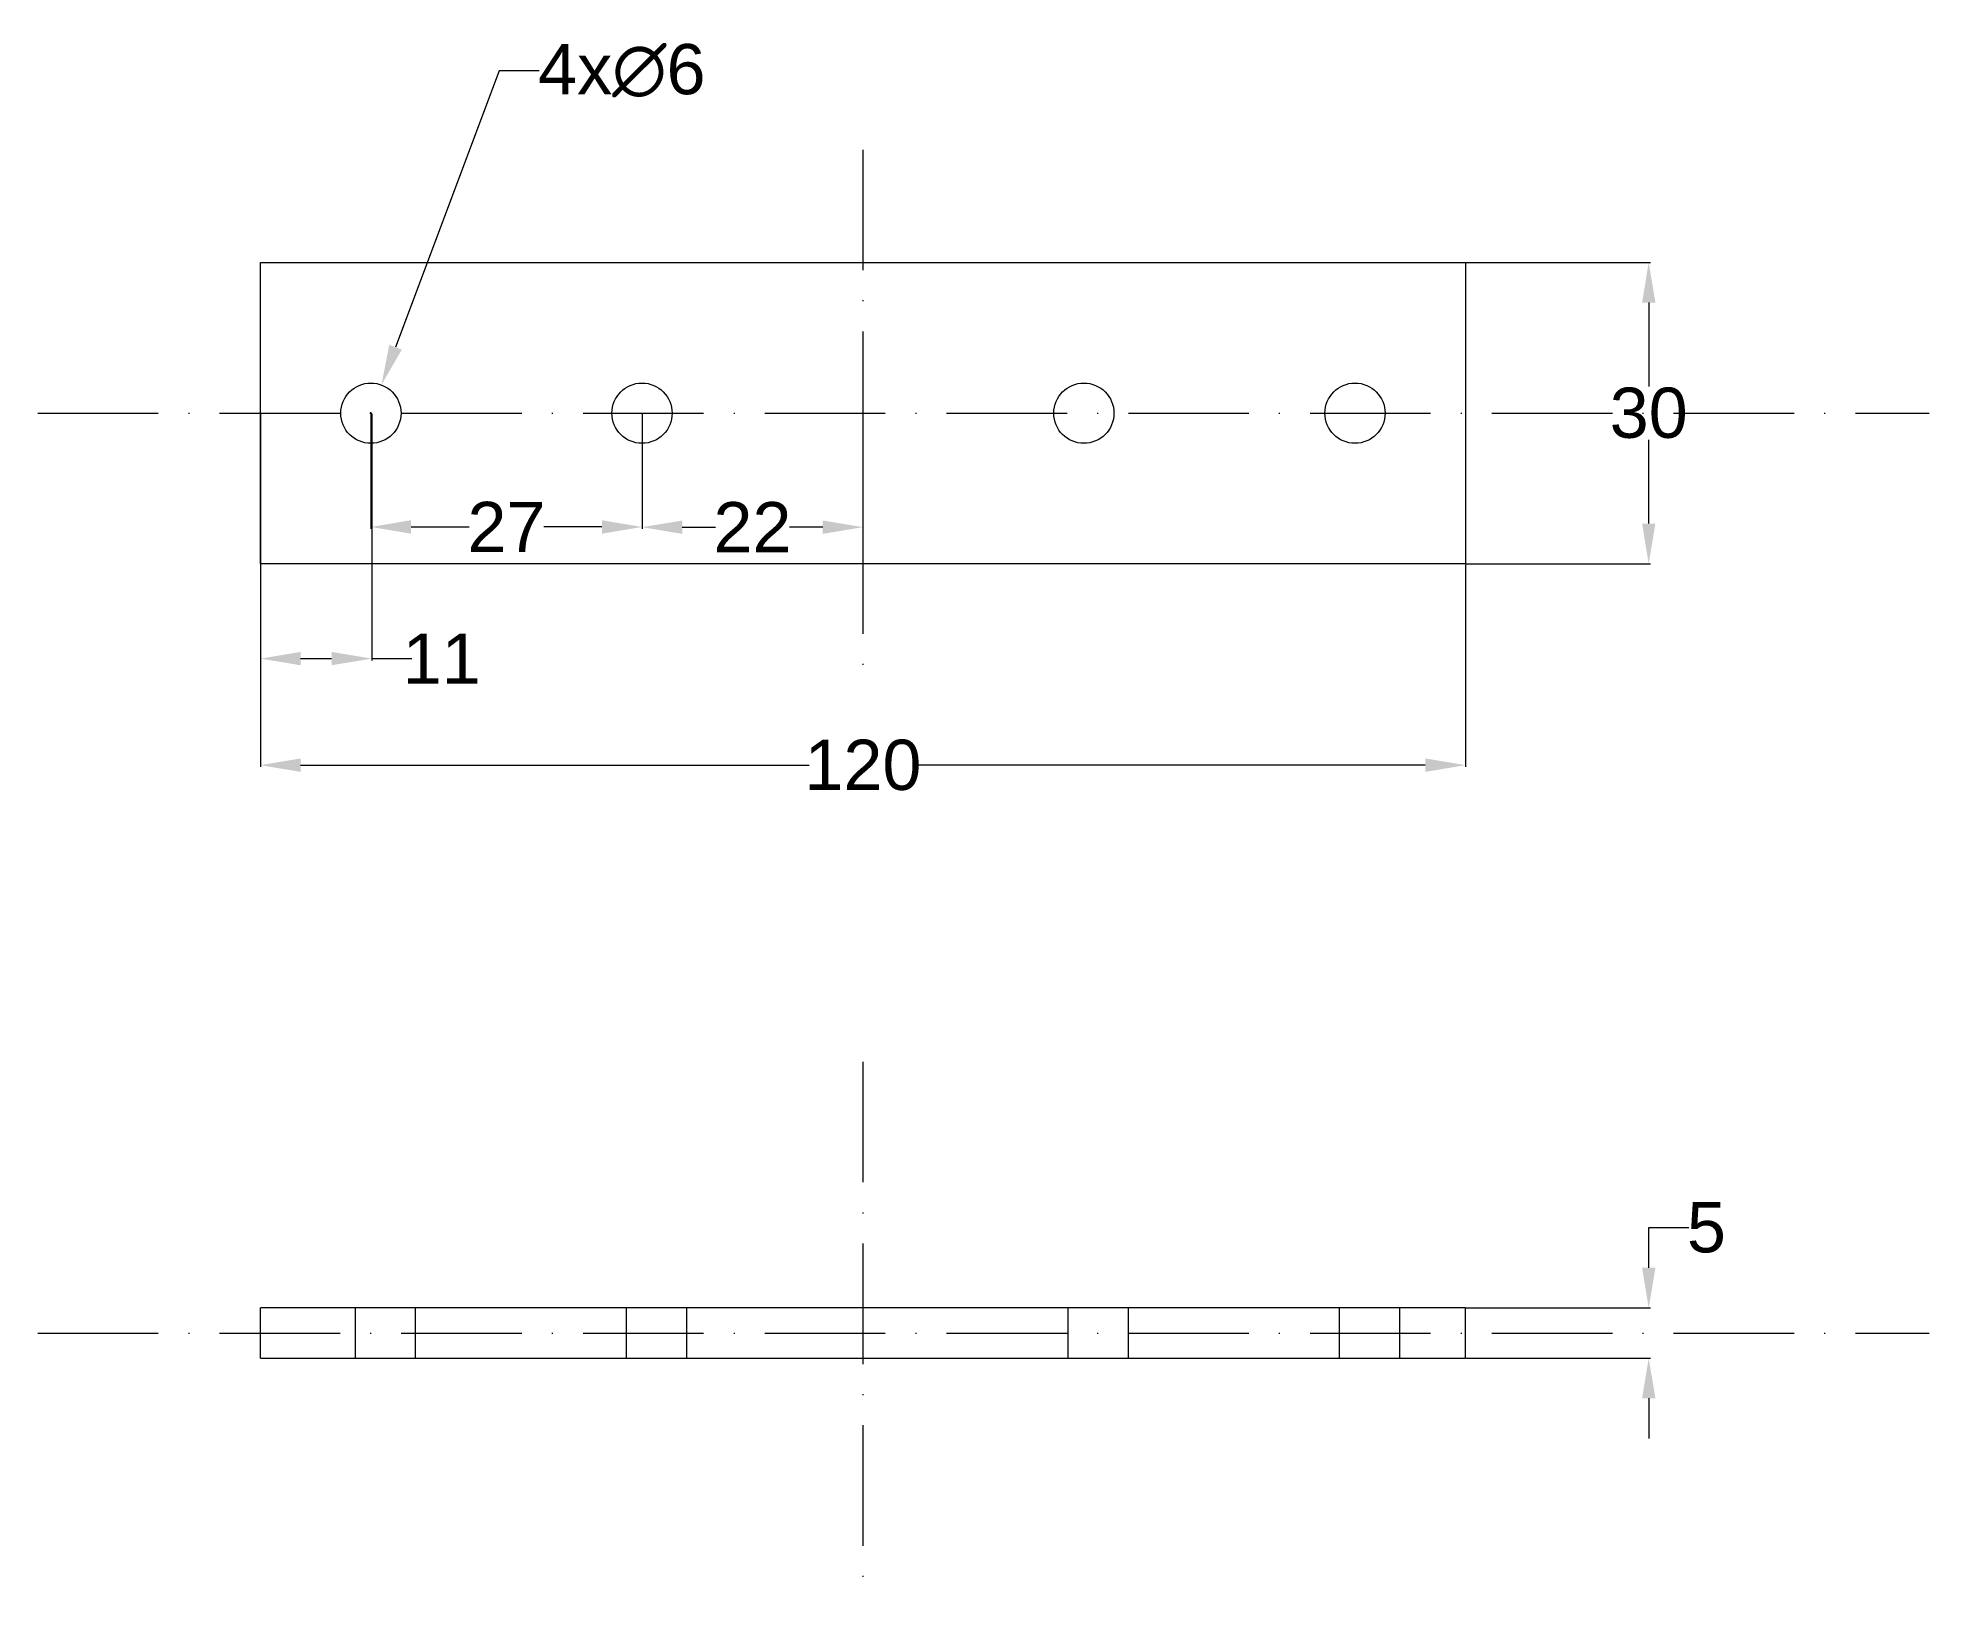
# Model space of a CAD drawing. Header units: millimetres. Extents: x -39 to 149, y 4 to 160.
import ezdxf

# ---------------------------------------------------------------- set-up
doc = ezdxf.new("R2010")
doc.units = ezdxf.units.MM
doc.linetypes.add('ACAD_ISO10W100', pattern=[18, 12, -3, 0, -3])
for name, color, linetype in [('PH-13F7', 7, 'Continuous'), ('PV-13BB', 7, 'Continuous'), ('PV-13F7', 7, 'Continuous'), ('VPORTS', 7, 'Continuous')]:
    doc.layers.add(name, color=color, linetype=linetype)
doc.styles.get("Standard").update_dxf_attribs({"font": 'arial.ttf'})
doc.dimstyles.get("Standard").update_dxf_attribs({"dimtxt": 5, "dimasz": 4, "dimexe": 0.18, "dimexo": 0.0625, "dimgap": 0.09, "dimtad": 0, "dimtih": 1, "dimtoh": 1, "dimdec": 0, "dimzin": 0, "dimdsep": 46, "dimtxsty": 'Standard', "dimcen": 0.09, "dimadec": 0, "dimazin": 0, "dimtfac": 1, "dimtdec": 0, "dimtofl": 0, "dimtmove": 0, "dimatfit": 3, "dimfxl": 1, "dimtolj": 1, "dimtzin": 0, "dimlwd": 9, "dimlwe": 9, "dimarcsym": 1})

# ---------------------------------------------------------------- blocks, each defined once
blk = doc.blocks.new('*U15')
at = {"layer": 'PV-13BB', "lineweight": 9}
for p, q in [((-105.55, 85.9), (14.45, 85.9)), ((-105.55, 55.9), (-105.55, 85.9)), ((14.45, 85.9), (14.45, 55.9)), ((14.45, 55.9), (-105.55, 55.9))]:
    blk.add_line(p, q, dxfattribs=at)
for centre in [(-94.55, 70.9), (-67.55, 70.9), (-23.55, 70.9), (3.45, 70.9)]:
    blk.add_circle(centre, 3, dxfattribs=at)
blk = doc.blocks.new('*U17')
at = {"layer": 'PV-13F7', "lineweight": 9}
for p, q in [((-105.55, 0), (14.45, 0)), ((14.45, 0, 5), (-105.55, 0, 5)), ((-105.55, 0), (-105.55, 0, 5)), ((14.45, 0), (14.45, 0, 5))]:
    blk.add_line(p, q, dxfattribs=at)
blk = doc.blocks.new('*U18')
at = {"layer": 'PH-13F7', "lineweight": 9}
for p, q in [((-97.55, 0, 5), (-97.55, 0)), ((-91.55, 0, 5), (-91.55, 0)), ((-70.55, 0, 5), (-70.55, 0)), ((-64.55, 0, 5), (-64.55, 0)), ((-26.55, 0, 5), (-26.55, 0)), ((-20.55, 0, 5), (-20.55, 0)), ((0.45, 0, 5), (0.45, 0)), ((6.45, 0, 5), (6.45, 0))]:
    blk.add_line(p, q, dxfattribs=at)
blk = doc.blocks.new('*D20')
at = {"layer": 'Defpoints', "color": 0, "lineweight": 9, "transparency": 16777216}
for p in [(-17.23, 107.32), (102.77, 107.32), (102.77, 87.26)]:
    blk.add_point(p, dxfattribs=at)
at = {"layer": 'VPORTS', "color": 0, "linetype": 'Continuous', "lineweight": 9, "transparency": 16777216}
for p, q in [((-17.23, 107.25), (-17.23, 87.08)), ((102.77, 107.25), (102.77, 87.08)), ((-13.23, 87.26), (37.4, 87.26)), ((98.77, 87.26), (48.14, 87.26))]:
    blk.add_line(p, q, dxfattribs=at)
at = {"layer": 'VPORTS', "color": 0, "lineweight": 9, "transparency": 16777216}
for points in [[(-13.23, 87.93), (-13.23, 86.59), (-17.23, 87.26)], [(98.77, 87.93), (98.77, 86.59), (102.77, 87.26)]]:
    blk.add_solid(points, dxfattribs=at)
at = {"layer": 'VPORTS', "color": 0, "lineweight": 9, "transparency": 16777216, "insert": (42.77, 87.26), "char_height": 5, "attachment_point": 5}
blk.add_mtext('\\A1;120', dxfattribs=at)
blk = doc.blocks.new('*D21')
at = {"layer": 'Defpoints', "color": 0, "lineweight": 9, "transparency": 16777216}
for p in [(102.77, 137.32), (121.02, 137.32), (102.77, 107.32)]:
    blk.add_point(p, dxfattribs=at)
at = {"layer": 'VPORTS', "color": 0, "linetype": 'Continuous', "lineweight": 9, "transparency": 16777216}
for p, q in [((102.83, 137.32), (121.2, 137.32)), ((121.02, 133.32), (121.02, 124.96)), ((121.02, 111.32), (121.02, 119.67)), ((102.83, 107.32), (121.2, 107.32))]:
    blk.add_line(p, q, dxfattribs=at)
at = {"layer": 'VPORTS', "color": 0, "lineweight": 9, "transparency": 16777216}
for points in [[(120.36, 133.32), (121.69, 133.32), (121.02, 137.32)], [(120.36, 111.32), (121.69, 111.32), (121.02, 107.32)]]:
    blk.add_solid(points, dxfattribs=at)
at = {"layer": 'VPORTS', "color": 0, "lineweight": 9, "transparency": 16777216, "insert": (121.02, 122.32), "char_height": 5, "attachment_point": 5}
blk.add_mtext('\\A1;30', dxfattribs=at)
blk = doc.blocks.new('*D22')
at = {"layer": 'Defpoints', "color": 0, "lineweight": 9, "transparency": 16777216}
for p in [(-5.18, 125.13), (-7.28, 119.51)]:
    blk.add_point(p, dxfattribs=at)
at = {"layer": 'VPORTS', "color": 0, "linetype": 'Continuous', "lineweight": 9, "transparency": 16777216}
for p, q in [((6.53, 156.41), (-3.78, 128.87)), ((10.53, 156.41), (6.53, 156.41))]:
    blk.add_line(p, q, dxfattribs=at)
at = {"layer": 'VPORTS', "color": 0, "lineweight": 9, "transparency": 16777216}
for p, q in [((-6.32, 122.32), (-6.14, 122.32)), ((-6.23, 122.23), (-6.23, 122.41))]:
    blk.add_line(p, q, dxfattribs=at)
blk.add_solid([(-4.4, 129.11), (-3.15, 128.64), (-5.18, 125.13)], dxfattribs=at)
at = {"layer": 'VPORTS', "color": 0, "lineweight": 9, "transparency": 16777216, "insert": (18.76, 156.41), "char_height": 5, "attachment_point": 5}
blk.add_mtext('\\A1;4x∅6', dxfattribs=at)
blk = doc.blocks.new('*D23')
at = {"layer": 'Defpoints', "color": 0, "lineweight": 9, "transparency": 16777216}
for p in [(102.77, 33.21), (121.02, 33.21), (102.77, 28.21)]:
    blk.add_point(p, dxfattribs=at)
at = {"layer": 'VPORTS', "color": 0, "linetype": 'Continuous', "lineweight": 9, "transparency": 16777216}
for p, q in [((121.02, 37.21), (121.02, 41.21)), ((121.02, 41.21), (125.02, 41.21)), ((102.83, 33.21), (121.2, 33.21)), ((102.83, 28.21), (121.2, 28.21)), ((121.02, 24.21), (121.02, 20.21))]:
    blk.add_line(p, q, dxfattribs=at)
at = {"layer": 'VPORTS', "color": 0, "lineweight": 9, "transparency": 16777216}
for points in [[(120.36, 37.21), (121.69, 37.21), (121.02, 33.21)], [(120.36, 24.21), (121.69, 24.21), (121.02, 28.21)]]:
    blk.add_solid(points, dxfattribs=at)
at = {"layer": 'VPORTS', "color": 0, "lineweight": 9, "transparency": 16777216, "insert": (126.77, 41.21), "char_height": 5, "attachment_point": 5}
blk.add_mtext('\\A1;5', dxfattribs=at)
blk = doc.blocks.new('*D26')
at = {"layer": 'Defpoints', "color": 0, "linetype": 'ACAD_ISO10W100', "lineweight": 9, "transparency": 16777216}
for p in [(-17.23, 122.32), (-6.14, 122.32), (-6.14, 97.87)]:
    blk.add_point(p, dxfattribs=at)
at = {"layer": 'VPORTS', "color": 0, "linetype": 'Continuous', "lineweight": 9, "transparency": 16777216}
for p, q in [((-17.23, 122.25), (-17.23, 97.69)), ((-6.14, 122.25), (-6.14, 97.69)), ((-13.23, 97.87), (-10.14, 97.87)), ((-6.14, 97.87), (-2.14, 97.87))]:
    blk.add_line(p, q, dxfattribs=at)
at = {"layer": 'VPORTS', "color": 0, "linetype": 'ACAD_ISO10W100', "lineweight": 9, "transparency": 16777216}
for points in [[(-13.23, 98.54), (-13.23, 97.21), (-17.23, 97.87)], [(-10.14, 98.54), (-10.14, 97.21), (-6.14, 97.87)]]:
    blk.add_solid(points, dxfattribs=at)
at = {"layer": 'VPORTS', "color": 0, "linetype": 'ACAD_ISO10W100', "lineweight": 9, "transparency": 16777216, "insert": (0.82, 97.87), "char_height": 5, "attachment_point": 5}
blk.add_mtext('\\A1;11', dxfattribs=at)
blk = doc.blocks.new('*D27')
at = {"layer": 'Defpoints', "color": 0, "linetype": 'ACAD_ISO10W100', "lineweight": 9, "transparency": 16777216}
for p in [(-6.23, 122.32), (20.77, 122.32), (20.77, 110.98)]:
    blk.add_point(p, dxfattribs=at)
at = {"layer": 'VPORTS', "color": 0, "linetype": 'Continuous', "lineweight": 9, "transparency": 16777216}
for p, q in [((-6.23, 122.25), (-6.23, 110.8)), ((20.77, 122.25), (20.77, 110.8)), ((-2.23, 110.98), (3.56, 110.98)), ((16.77, 110.98), (10.99, 110.98))]:
    blk.add_line(p, q, dxfattribs=at)
at = {"layer": 'VPORTS', "color": 0, "linetype": 'ACAD_ISO10W100', "lineweight": 9, "transparency": 16777216}
for points in [[(-2.23, 111.65), (-2.23, 110.31), (-6.23, 110.98)], [(16.77, 111.65), (16.77, 110.31), (20.77, 110.98)]]:
    blk.add_solid(points, dxfattribs=at)
at = {"layer": 'VPORTS', "color": 0, "linetype": 'ACAD_ISO10W100', "lineweight": 9, "transparency": 16777216, "insert": (7.27, 110.98), "char_height": 5, "attachment_point": 5}
blk.add_mtext('\\A1;27', dxfattribs=at)
blk = doc.blocks.new('*D28')
at = {"layer": 'Defpoints', "color": 0, "linetype": 'ACAD_ISO10W100', "lineweight": 9, "transparency": 16777216}
for p in [(20.77, 122.32), (42.77, 122.32), (42.77, 110.96)]:
    blk.add_point(p, dxfattribs=at)
at = {"layer": 'VPORTS', "color": 0, "linetype": 'Continuous', "lineweight": 9, "transparency": 16777216}
for p, q in [((20.77, 122.25), (20.77, 110.78)), ((42.77, 122.25), (42.77, 110.78)), ((24.77, 110.96), (28.08, 110.96)), ((38.77, 110.96), (35.46, 110.96))]:
    blk.add_line(p, q, dxfattribs=at)
at = {"layer": 'VPORTS', "color": 0, "linetype": 'ACAD_ISO10W100', "lineweight": 9, "transparency": 16777216}
for points in [[(24.77, 111.62), (24.77, 110.29), (20.77, 110.96)], [(38.77, 111.62), (38.77, 110.29), (42.77, 110.96)]]:
    blk.add_solid(points, dxfattribs=at)
at = {"layer": 'VPORTS', "color": 0, "linetype": 'ACAD_ISO10W100', "lineweight": 9, "transparency": 16777216, "insert": (31.77, 110.96), "char_height": 5, "attachment_point": 5}
blk.add_mtext('\\A1;22', dxfattribs=at)

msp = doc.modelspace()

# ---------------------------------------------------------------- linework, layer by layer
at = {"layer": 'VPORTS', "linetype": 'ACAD_ISO10W100', "lineweight": 9}
for p, q in [((42.77, 148.55), (42.77, 94.54)), ((-39.4, 122.32), (148.95, 122.32)), ((42.77, 57.72), (42.77, 3.71)), ((-39.4, 30.71), (148.95, 30.71))]:
    msp.add_line(p, q, dxfattribs=at)

# ---------------------------------------------------------------- block references
at = {"layer": 'PH-13F7', "lineweight": 9, "extrusion": (0, 1, 0), "rotation": 180}
msp.add_blockref('*U18', (-89.74, 0, 28.21), dxfattribs=at)
at = {"layer": 'PV-13BB', "lineweight": 9}
msp.add_blockref('*U15', (88.32, 51.41), dxfattribs=at)
at = {"layer": 'PV-13F7', "lineweight": 9, "extrusion": (0, 1, 0), "rotation": 180}
msp.add_blockref('*U17', (-88.32, 0, 28.21), dxfattribs=at)

# ---------------------------------------------------------------- dimensions: what is measured, and where the dimension line sits
at = {"layer": 'VPORTS', "lineweight": 9}
dim = msp.add_diameter_dim_2p(p1=(-7.28, 119.51), p2=(-5.18, 125.13), text='4x<>', dimstyle='Standard', dxfattribs=at)
dim.commit()
dim.dimension.update_dxf_attribs({"geometry": '*D22', "text_midpoint": (18.76, 156.41), "dimtype": 163})
for base, p1, p2, picture, middle in [((121.02, 137.32), (102.77, 107.32), (102.77, 137.32), '*D21', (121.02, 122.32)), ((121.02, 33.21), (102.77, 28.21), (102.77, 33.21), '*D23', (126.77, 41.21))]:
    dim = msp.add_linear_dim(base=base, p1=p1, p2=p2, angle=90, dimstyle='Standard', dxfattribs=at)
    dim.commit()
    dim.dimension.update_dxf_attribs({"geometry": picture, "text_midpoint": middle})
at = {"layer": 'VPORTS', "linetype": 'ACAD_ISO10W100', "lineweight": 9}
for base, p1, p2, picture, middle in [((-6.14, 97.87), (-17.23, 122.32), (-6.14, 122.32), '*D26', (0.82, 97.87)), ((20.77, 110.98), (-6.23, 122.32), (20.77, 122.32), '*D27', (7.27, 110.98)), ((42.77, 110.96), (20.77, 122.32), (42.77, 122.32), '*D28', (31.77, 110.96))]:
    dim = msp.add_linear_dim(base=base, p1=p1, p2=p2, dimstyle='Standard', dxfattribs=at)
    dim.commit()
    dim.dimension.update_dxf_attribs({"geometry": picture, "text_midpoint": middle})
at = {"layer": 'VPORTS', "lineweight": 9}
dim = msp.add_linear_dim(base=(102.77, 87.26), p1=(-17.23, 107.32), p2=(102.77, 107.32), dimstyle='Standard', dxfattribs=at)
dim.commit()
dim.dimension.update_dxf_attribs({"geometry": '*D20', "text_midpoint": (42.77, 87.26)})

doc.saveas('drawing.dxf')
